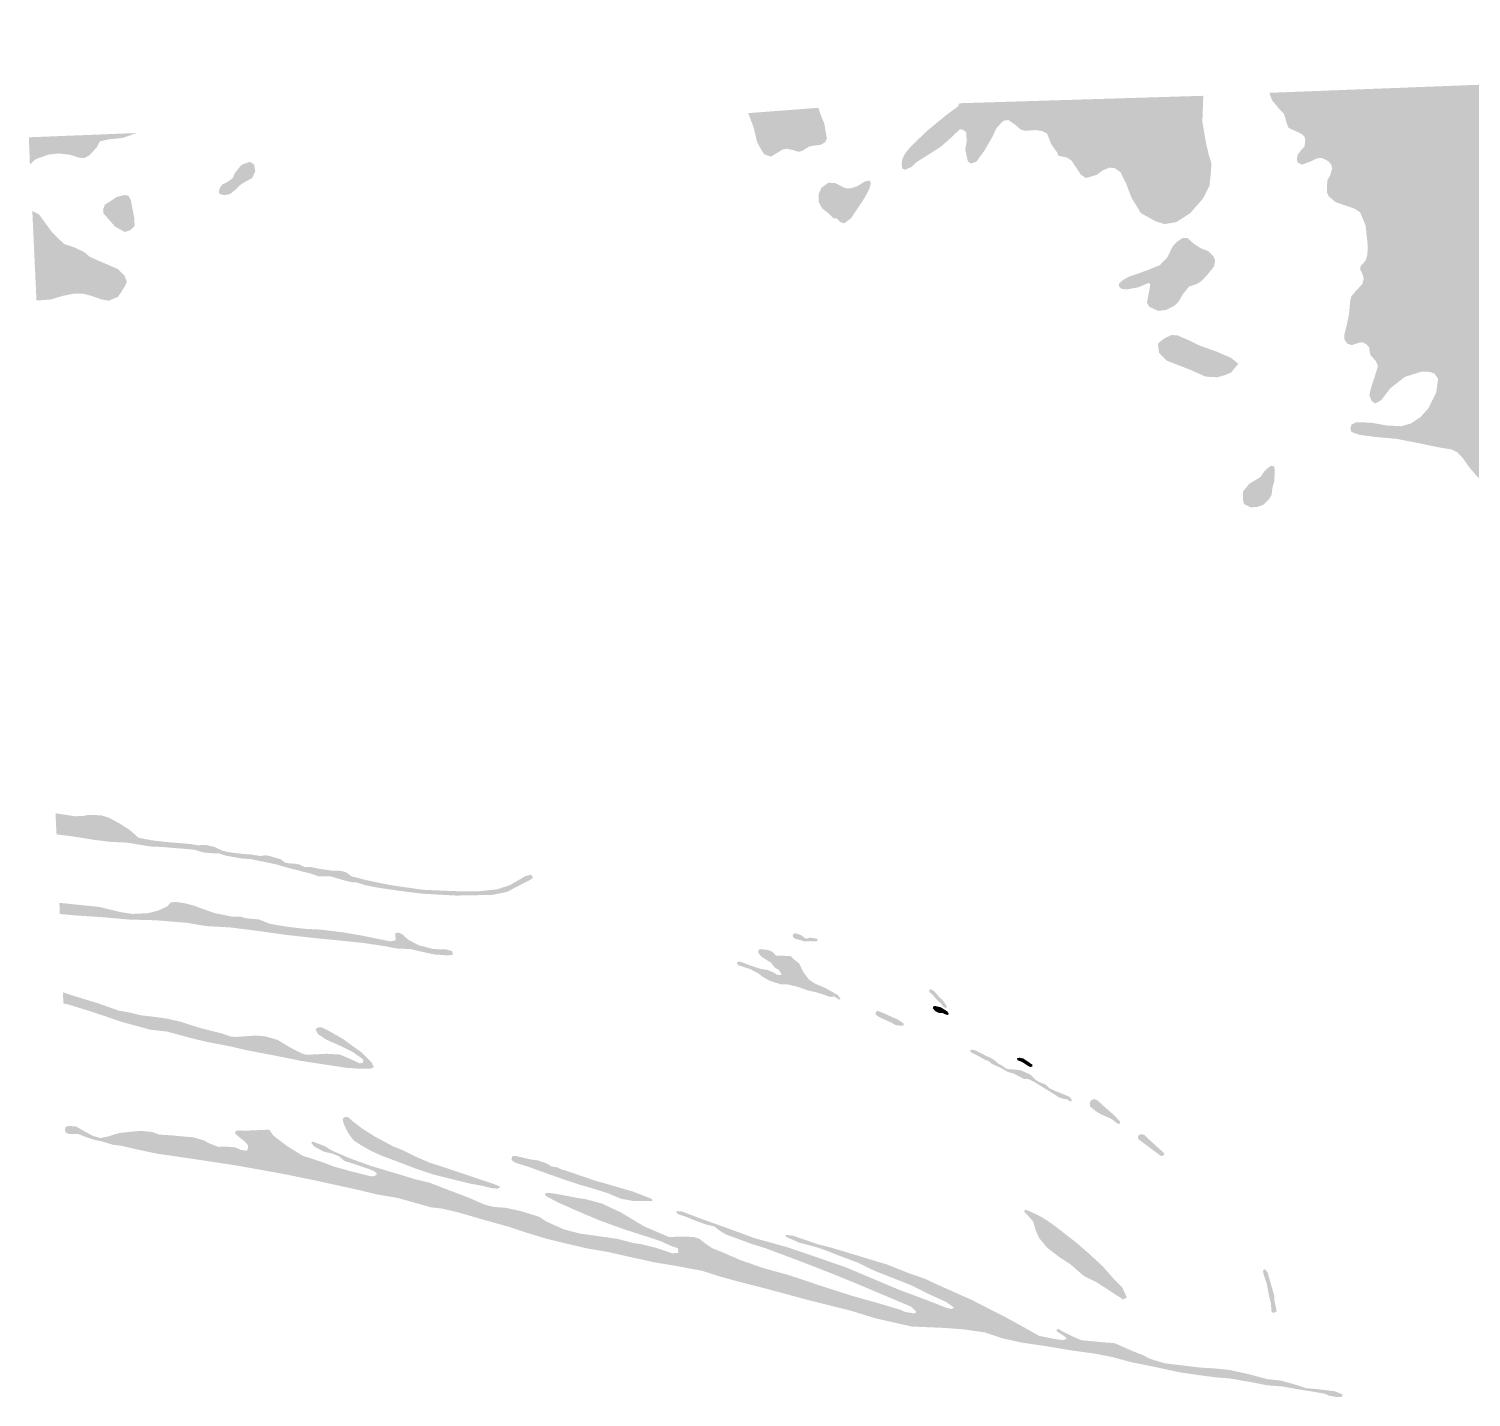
# Model space of a CAD drawing. Header units: inches. Extents: x 288635 to 693176, y 676945 to 1601077.
# Drawn here: x 288635 to 325564, y 741604 to 776635 of the extents above; entities that cross this region are included whole.
import ezdxf

# ---------------------------------------------------------------- set-up
doc = ezdxf.new("R2010")
doc.units = ezdxf.units.IN
doc.header["$MEASUREMENT"] = 0

msp = doc.modelspace()

# ---------------------------------------------------------------- hatches: boundary and pattern name
for points in [[(361766.1373, 773549.548), (361618.817, 773122.8271), (361298.7763, 772492.9059), (361126.056, 772172.8652), (360953.3357, 771817.2645), (360760.2953, 771360.0636), (360562.1749, 770648.8622), (360485.9747, 770359.3016), (360419.9346, 769734.4603), (360389.4545, 769028.3389), (360414.8546, 768611.7781), (360485.9747, 768337.4575), (360607.895, 767905.6567), (360968.5757, 767255.4154), (361253.0563, 766716.9343), (361441.0166, 766219.0933), (361501.9767, 765909.2127), (361501.9767, 765441.8518), (361456.2567, 765142.1312), (361339.4164, 764735.7303), (361075.2559, 764095.6491), (360821.2554, 763643.5282), (360450.4146, 763120.2871), (359998.2937, 762591.9661), (359378.5325, 761987.4448), (358931.4916, 761565.804), (358499.6907, 761189.8832), (358072.9699, 760692.0423), (357763.0893, 760341.5216), (357585.2889, 760011.3209), (357463.3687, 759615.0801), (357356.6885, 759096.9191), (357412.5686, 758507.6379), (357434.1111, 758453.7816), (357254.2137, 758526.0949), (357096.7334, 758708.9753), (356903.693, 758988.3759), (356756.3727, 759196.6563), (356644.6125, 759425.2567), (356563.3323, 759740.2174), (356527.7722, 760177.0982), (356583.6523, 760492.0589), (356659.8525, 760807.0195), (357035.7732, 761223.5803), (357365.9739, 761574.101), (357660.6145, 762137.9822), (357904.455, 762651.0632), (358021.2952, 763052.384), (358102.5754, 763590.8651), (358138.1355, 764129.3461), (358051.7753, 764723.7073), (357884.1349, 765206.3083), (357711.4146, 765506.0289), (357538.6943, 765724.4693), (357193.2536, 765978.4698), (356766.5327, 766171.5102), (356349.9719, 766212.1503), (355877.5309, 766171.5102), (355400.01, 765968.3098), (355120.6094, 765729.5493), (354978.3691, 765455.2288), (354831.0488, 765165.6682), (354688.8086, 765003.1079), (354409.408, 764683.0672), (354196.0476, 764276.6664), (353942.0471, 763311.4645), (353743.9267, 762513.9029), (353495.0062, 761487.7409), (353322.2858, 761020.3799), (353119.0854, 760476.8188), (352672.0445, 759867.2176), (352042.1233, 759460.8168), (351584.9223, 759303.3365), (351168.3615, 759267.7764), (350909.281, 759257.6164), (350391.12, 759445.5768), (349918.679, 759750.3774), (349547.8383, 760177.0982), (349338.9229, 760520.6339), (349313.5228, 760703.5143), (349272.8827, 760967.6748), (349267.8027, 761435.0358), (349279.063, 761549.8905), (349523.0732, 761652.9682), (349843.1139, 761734.2483), (350279.9947, 761810.4485), (351016.5962, 761922.2087), (351717.6376, 762130.4891), (352261.1987, 762369.2496), (352667.5995, 762572.45), (353104.4804, 762851.8506), (353368.6409, 763100.7711), (353632.8014, 763481.7718), (353759.8017, 763857.6926), (353810.6018, 764182.8132), (353775.0417, 764553.654), (353617.5614, 764914.3347), (353312.7608, 765290.2555), (353033.3602, 765503.6159), (352733.6396, 765620.4561), (352464.3991, 765650.9362), (352139.2785, 765640.7762), (351859.8779, 765559.496), (351560.1573, 765391.8557), (351260.4367, 765132.7751), (351036.9163, 764909.2547), (350777.8357, 764589.2141), (350432.395, 764091.3731), (350168.2345, 763563.052), (349797.3938, 762983.9308), (349553.5533, 762729.9303), (349248.0788, 762497.1706), (349232.2426, 762572.958), (349105.2424, 762903.1587), (348800.4418, 763202.8793), (348531.2012, 763294.3195), (348297.5208, 763273.9994), (348023.2002, 763228.2793), (348033.3602, 763080.959), (348155.2805, 762857.4386), (348272.1207, 762618.6781), (348419.441, 762659.3182), (348576.9213, 762638.9982), (348698.8416, 762557.718), (348744.5617, 762400.2377), (348749.6417, 762120.8371), (348780.1217, 761770.3164), (348805.5218, 761186.1153), (348820.7618, 760774.6344), (348907.122, 760363.1536), (349034.1222, 760063.433), (349197.3176, 759765.6174), (349588.4784, 759394.7767), (349989.7992, 759161.0962), (350487.6402, 758937.5758), (351005.8012, 758810.5755), (351661.1225, 758785.1755), (352321.5238, 759018.8559), (352824.4448, 759328.7365), (353144.4855, 759608.1371), (353520.4062, 760126.2981), (353972.5271, 760766.3794), (354312.8878, 761177.8602), (354678.6485, 761375.9806), (354958.0491, 761482.6608), (355206.9696, 761513.1409), (355435.57, 761528.3809), (355826.7308, 761487.7409), (356085.8113, 761401.3807), (356177.2515, 761299.7805), (356167.0915, 761167.7002), (356029.9312, 760944.1798), (355908.011, 760654.6192), (355836.8909, 760471.7388), (355826.7308, 760116.1381), (355877.5309, 759714.8173), (355994.3712, 759420.1767), (356217.8916, 758902.0157), (356507.4522, 758495.6149), (356736.0526, 758221.2943), (357193.2536, 757901.2537), (357569.1743, 757779.3334), (357763.9176, 757774.4352), (357834.2094, 757659.2762), (358072.9699, 757405.2757), (358423.4906, 757146.1952), (358890.8515, 756948.0748), (359358.2125, 756907.4347), (359861.1335, 756882.0346), (360079.5739, 756942.9948), (360115.134, 757019.1949), (360203.147, 756978.553), (360375.8674, 756709.3125), (360355.5473, 756551.8322), (360243.7871, 756323.2317), (360091.3868, 756175.9114), (359908.5064, 756069.2312), (359634.1859, 756028.5911), (359314.1452, 755982.871), (359085.5448, 755911.7509), (358948.3845, 755774.5906), (358912.8244, 755672.9904), (358938.2245, 755418.9899), (358887.4244, 755037.9891), (358795.9842, 754758.5886), (358689.304, 754585.8682), (358404.8234, 754336.9477), (358191.463, 754204.8675), (357912.0624, 754088.0272), (357713.942, 754072.7872), (357470.1016, 754103.2673), (357348.1813, 754032.1471), (357236.4211, 753905.1469), (357231.3411, 753691.7865), (357251.6611, 753417.4659), (357287.2212, 753046.6252), (357256.7411, 752889.1448), (357190.701, 752665.6244), (357114.5008, 752508.1441), (357114.5008, 752325.2637), (356982.4206, 751989.9831), (356850.3403, 751842.6628), (356703.02, 751629.3023), (356404.6839, 751244.3375), (356369.1238, 751041.1371), (356414.8439, 750771.8965), (356455.484, 750426.4558), (356445.324, 750208.0154), (356343.7238, 749882.8947), (356272.6036, 749730.4944), (356130.3633, 749644.1343), (355820.4827, 749583.1741), (355566.4822, 749512.054), (355378.5218, 749466.3339), (355276.9216, 749364.7337), (355221.0415, 749049.7731), (355251.5216, 748765.2925), (355261.6816, 748475.7319), (355185.4815, 748303.0116), (355073.7212, 748155.6913), (354870.5208, 748094.7312), (354596.2003, 748104.8912), (354368.1064, 748197.7658), (354205.5461, 748370.4861), (354042.9857, 748756.5669), (353971.8656, 749203.6078), (354002.3457, 749345.8481), (354012.5057, 749559.2085), (353951.5456, 749782.7289), (353814.3853, 750001.1694), (353783.9052, 750102.7696), (353839.7853, 750300.89), (353804.2253, 750544.7305), (353748.3452, 750758.0909), (353708.4144, 750860.017), (353793.0867, 750969.9989), (353920.0869, 751001.7489), (354301.0877, 751102.2908), (354486.2964, 751208.1243), (354740.2969, 751335.1246), (354936.089, 751440.9581), (355047.2142, 751425.0831), (355147.7561, 751335.1246), (355285.3397, 751197.541), (355375.2982, 751144.6242), (355465.2567, 751171.0826), (355491.7151, 751282.2078), (355512.8818, 751483.2916), (355629.2987, 751605.0001), (355772.174, 751694.9587), (355920.3409, 751806.0839), (355967.966, 751986.0009), (355999.7161, 752234.7097), (356036.7578, 752398.7517), (356116.133, 752509.877), (356317.2167, 752732.1274), (356396.5919, 753081.3781), (356417.7586, 753478.2539), (356449.5087, 753885.713), (356417.7586, 754234.9637), (356322.5084, 754372.5473), (356179.6331, 754425.4641), (355946.7993, 754478.3809), (355713.9655, 754462.5059), (355391.1732, 754446.6308), (355158.3394, 754494.2559), (354962.5474, 754605.3811), (354782.6303, 754795.8815), (354608.005, 755049.882), (354433.3796, 755155.7156), (354227.0042, 755166.2989), (354115.879, 755134.5489), (354031.2122, 755055.1737), (353941.2536, 754885.84), (353867.1702, 754642.4229), (353877.7535, 754399.0057), (353925.3786, 753991.5466), (353973.0037, 753674.0459), (354100.004, 753330.0869), (354253.4626, 753049.628), (354369.8795, 752949.0862), (354655.6301, 752753.2941), (354787.922, 752631.5855), (354851.4221, 752367.0017), (354787.922, 752240.0014), (354708.5469, 752165.9179), (354438.6713, 751991.2926), (353914.7953, 751853.709), (353502.0444, 751790.2088), (353319.5076, 751852.7272), (353268.7075, 752017.8276), (353281.4076, 752424.2284), (353262.3575, 752671.8789), (353135.3573, 752925.8794), (352925.8068, 753154.4798), (352843.2567, 753452.9304), (352735.3065, 753789.4811), (352595.6062, 754075.2317), (352511.112, 754153.7334), (352516.3108, 754430.1208), (352506.1508, 754572.3611), (352541.7109, 754699.3613), (352577.2709, 754867.0017), (352562.0309, 755014.322), (352435.0306, 755273.4025), (352257.2303, 755532.483), (351789.8693, 755400.4027), (351886.3895, 755141.3222), (351927.0296, 754927.9618), (351871.1495, 754867.0017), (351700.2544, 754907.0834), (350836.6527, 755459.5345), (350150.8513, 755891.3353), (349077.6992, 756634.2868), (348436.3479, 757123.2378), (347934.6969, 757599.4887), (347496.546, 758101.1397), (347344.1457, 758418.6404), (347239.2362, 758631.4251), (347218.9162, 758890.5056), (347147.796, 759241.0263), (347066.5159, 759561.067), (346903.9555, 759688.0672), (346726.1552, 759759.1874), (346314.6744, 759881.1076), (346020.0338, 759982.7078), (345913.3535, 760069.068), (345872.7135, 760175.7482), (345903.1935, 760358.6286), (345984.4737, 760551.669), (346050.5138, 760719.3093), (346004.7937, 760831.0695), (345867.6335, 760942.8297), (345613.6329, 761049.5099), (345501.8727, 761186.6702), (345512.0327, 761303.5105), (345557.7528, 761379.7106), (345669.5131, 761445.7507), (345710.1531, 761567.671), (345694.9131, 761699.7512), (345654.273, 761836.9115), (345705.0731, 761933.4317), (345852.3934, 762045.1919), (345979.3937, 762050.272), (346263.8742, 762187.4322), (346472.1547, 762299.1924), (346660.115, 762563.353), (346741.3952, 762878.3136), (346700.7551, 763238.9943), (346573.7549, 763487.9148), (346370.5545, 763635.2351), (346055.5938, 763645.3951), (345796.5133, 763640.3151), (345552.6728, 763701.2753), (345288.5123, 763843.5155), (344968.4717, 764148.3161), (344699.2311, 764448.0367), (344297.9103, 764829.0375), (343576.5489, 765326.8785), (343012.6677, 765509.7589), (342469.1067, 765575.799), (341641.065, 765499.5988), (340955.2636, 765453.8788), (340589.5029, 765514.8389), (340270.958, 765642.3754), (340037.2776, 765820.1757), (340001.7175, 766013.2161), (340093.1577, 766211.3365), (340372.5582, 766536.4571), (340687.5189, 766953.018), (340733.239, 767181.6184), (340702.7589, 767379.7388), (340545.2786, 767496.5791), (340286.1981, 767613.4193), (340042.3576, 767806.4597), (339740.3792, 768317.5652), (339669.2591, 768627.4458), (339557.4988, 769120.2068), (339435.5786, 769623.1278), (339247.6182, 769938.0884), (338881.8575, 770120.9688), (338536.4168, 770136.2088), (338236.6962, 770070.1687), (338038.5758, 769902.5283), (337794.7353, 769602.8077), (337642.335, 769277.6871), (337454.3746, 768642.6858), (337314.3921, 768106.1803), (337177.2319, 767842.0198), (337014.6715, 767826.7797), (336836.8712, 767892.8199), (336714.9509, 767979.18), (336582.8707, 768136.6603), (336405.0703, 768263.6606), (336191.7099, 768395.7409), (336085.0297, 768365.2608), (335983.4295, 768273.8206), (335942.7894, 768202.7005), (335947.8694, 768106.1803), (335993.5895, 767958.86), (336064.7096, 767735.3395), (336222.1899, 767537.2191), (336359.3502, 767278.1386), (336476.1905, 766973.338), (336389.8303, 766851.4178), (336283.1501, 766871.7378), (336105.5804, 766939.1096), (336057.9786, 766959.0717), (335671.8978, 767025.1118), (335402.6573, 767091.1519), (335312.8681, 767196.8585), (335272.228, 767308.6187), (335190.9479, 767521.9791), (335084.2677, 767669.2994), (334906.4673, 767715.0195), (334809.9471, 767669.2994), (334698.1869, 767537.2191), (334662.6268, 767278.1386), (334585.5872, 766989.863), (334544.1356, 766903.1915), (334391.7353, 766826.9914), (334117.4147, 766776.1913), (333812.6141, 766766.0313), (333685.6139, 766715.2312), (333263.973, 766664.4311), (333065.8526, 766715.2312), (332827.0922, 766826.9914), (332740.732, 766979.3917), (332761.052, 767096.2319), (332827.0922, 767238.4722), (332984.5725, 767370.5525), (333340.1732, 767548.3528), (333543.3736, 767731.2332), (333594.1737, 767939.5136), (333553.5336, 768163.0341), (333421.4533, 768295.1143), (333294.4531, 768335.7544), (333101.4127, 768335.7544), (332832.1722, 768284.9543), (332537.5316, 768127.474), (332207.3309, 767883.6335), (331851.7302, 767655.033), (331491.0495, 767563.5929), (331318.3291, 767594.0729), (331130.3688, 767721.0732), (331023.6885, 767898.8735), (330850.9682, 768183.3541), (330749.368, 768259.5543), (330647.7678, 768290.0343), (330429.3274, 768188.4341), (330312.4871, 768152.874), (330231.207, 768203.6741), (330002.6065, 768356.0745), (329804.4861, 768422.1146), (329596.2057, 768401.7945), (329448.8854, 768295.1143), (329337.1252, 768188.4341), (329321.8851, 768107.154), (329271.085, 767873.4735), (329149.1648, 767680.4331), (328996.7645, 767568.6729), (328763.084, 767563.5929), (328524.3235, 767609.313), (328346.5232, 767563.5929), (328187.6095, 767413.5187), (328095.6103, 767136.5977), (328110.8504, 766943.5573), (328095.6103, 766826.7171), (327943.21, 766648.9167), (327628.2494, 766481.2764), (327369.1689, 766415.2362), (327099.9284, 766303.476), (326718.9276, 766232.3559), (326459.8471, 766176.4758), (326337.9268, 766064.7155), (326317.6068, 765958.0353), (326312.5268, 765764.9949), (326363.3269, 765546.5545), (326459.8471, 765470.3544), (326607.1674, 765272.234), (326759.5677, 765043.6335), (326805.2878, 764875.9932), (326759.5677, 764794.713), (326581.7673, 764677.8728), (326419.207, 764662.6327), (326292.2067, 764754.0729), (325997.5661, 764931.8733), (325708.0056, 765185.8738), (325525.1252, 765399.2342), (325347.3248, 765648.1547), (325215.2446, 765790.395), (325062.8443, 765866.5952), (324722.4836, 765922.4753), (324265.2827, 766018.9955), (323670.9215, 766135.8357), (323122.2804, 766186.6358), (322720.9596, 766237.4359), (322497.4391, 766313.636), (322472.0391, 766410.1562), (322502.5192, 766506.6764), (322609.1994, 766557.4765), (322771.7597, 766562.5565), (323035.9202, 766547.3165), (323391.5209, 766481.2764), (323772.5217, 766460.9563), (324011.2822, 766526.9965), (324255.1227, 766684.4768), (324463.4031, 766913.0772), (324671.6835, 767329.6381), (324717.4036, 767669.9988), (324636.1234, 767802.079), (324509.1232, 767852.8791), (324290.6827, 767857.9591), (323869.0419, 767725.8789), (323498.2011, 767436.3183), (323264.5207, 767131.5177), (323117.2004, 767045.1575), (323015.6002, 767106.1176), (322959.7201, 767258.5179), (323000.3602, 767441.3983), (323101.9604, 767751.2789), (323178.1605, 768005.2794), (323122.2804, 768132.2797), (322995.2801, 768269.44), (322964.8001, 768365.9602), (322954.6401, 768477.7204), (322878.4399, 768564.0805), (322781.9197, 768609.8006), (322675.2395, 768594.5606), (322512.6792, 768538.6805), (322395.8389, 768574.2406), (322319.6388, 768680.9208), (322319.6388, 768813.001), (322385.6789, 769082.2416), (322439.122, 769341.6722), (322466.7333, 769668.3054), (322497.2134, 769785.1457), (322598.8136, 769907.0659), (322776.6139, 770100.1063), (322812.174, 770232.1866), (322791.854, 770333.7868), (322720.7338, 770486.1871), (322735.9738, 770562.3872), (322857.8941, 770699.5475), (322908.6942, 770851.9478), (322913.7742, 771111.0283), (322862.9741, 771598.7093), (322720.7338, 771939.07), (322568.3335, 772035.5902), (322097.3395, 772196.6746), (321918.0922, 772345.4708), (321872.3721, 772447.071), (321872.3721, 772594.3913), (321882.5321, 772756.9516), (321958.7323, 772894.1119), (322004.4524, 773056.6722), (321984.1323, 773158.2724), (321902.8522, 773249.7126), (321735.2118, 773330.9927), (321613.2916, 773315.7527), (321450.7313, 773239.5526), (321237.3708, 773158.2724), (321120.5306, 773214.1525), (321100.2106, 773295.4327), (321125.6106, 773417.3529), (321196.7308, 773513.8731), (321298.331, 773620.5533), (321318.651, 773788.1937), (321298.331, 773869.4738), (321232.2908, 773940.594), (321049.4105, 774026.9541), (320891.9302, 774098.0743), (320846.2101, 774204.7545), (320805.57, 774346.9948), (320770.0099, 774458.755), (320648.0897, 774585.7553), (320465.2093, 774809.2757), (320399.1692, 774997.2361), (332579.4417, 775464.278), (349275.7418, 776090.8126), (362145.106, 776634.8075), (361886.0255, 776015.0462), (361764.1053, 775527.3653), (361753.9453, 775120.9644), (361827.0974, 774291.2294), (361822.0174, 773920.3887), (361766.1373, 773549.548)], [(318707.5258, 774921.0359), (318682.1257, 774260.6346), (318748.1659, 773864.3938), (318788.806, 773656.1134), (318844.6861, 773417.3529), (318915.8062, 773193.8325), (318895.4862, 772909.3519), (318865.0061, 772619.7913), (318697.3658, 772289.5907), (318365.2254, 771910.5007), (318014.7047, 771686.9802), (317714.9841, 771636.1801), (317486.3836, 771707.3003), (317110.4629, 771915.5807), (316866.6224, 772311.8215), (316729.4621, 772677.5822), (316582.1418, 772967.1428), (316429.7415, 773073.823), (316292.5812, 773078.903), (316124.9409, 773007.7829), (315977.6206, 772896.0226), (315698.2201, 772814.7425), (315566.1398, 772906.1827), (315474.6996, 773048.4229), (315332.4593, 773261.7834), (315205.4591, 773343.0635), (315002.2587, 773383.7036), (314956.5386, 773480.2238), (314814.2983, 773678.3442), (314702.5381, 773957.7448), (314580.6178, 774018.7049), (314407.8975, 774044.1049), (314138.6569, 774023.7849), (314031.9767, 774054.265), (313889.7364, 774181.2652), (313717.0161, 774298.1054), (313620.4959, 774293.0254), (313549.3758, 774247.3053), (313402.0555, 774079.665), (313315.6953, 773886.6246), (313097.2549, 773510.7039), (312888.9744, 773226.2233), (312751.8142, 773190.6632), (312680.694, 773236.3833), (312660.374, 773317.6635), (312609.5739, 773556.424), (312645.134, 773734.2243), (312640.0539, 773978.0648), (312563.8538, 774049.1849), (312472.4136, 774064.425), (312269.2132, 773866.3046), (311979.6526, 773612.3041), (311618.9719, 773383.7036), (311344.6513, 773210.9833), (311236.241, 773099.3344), (311070.3308, 773028.1029), (310999.2107, 773053.503), (310983.5642, 773184.0871), (310994.1306, 773282.1034), (311070.3308, 773444.6637), (311217.6511, 773622.4641), (311639.2919, 774028.8649), (312147.293, 774445.4257), (312426.6935, 774648.6261), (312462.2536, 774729.9063), (318707.5258, 774921.0359)], [(308596.3659, 773612.3041), (308438.8855, 773510.7039), (308337.2853, 773485.3038), (308205.2051, 773531.0239), (308032.4847, 773566.584), (307915.6445, 773536.1039), (307803.8843, 773464.9838), (307636.2439, 773363.3836), (307468.6036, 773419.2637), (307382.2434, 773546.2639), (307280.6432, 773739.3043), (307194.283, 774099.985), (307056.0603, 774477.3241), (308850.3664, 774613.0661), (308891.0064, 774480.9858), (309002.7667, 774206.6653), (309067.4769, 773826.7797), (309023.0867, 773729.1443), (308896.0865, 773663.1042), (308682.726, 773637.7041), (308596.3659, 773612.3041)], [(290369.2894, 773596.8524), (290186.409, 773398.732), (290054.3288, 773327.6118), (289907.0085, 773337.7719), (289800.3283, 773378.4119), (289668.248, 773413.972), (289393.9274, 773444.4521), (289134.8469, 773413.972), (288804.6463, 773297.1318), (288662.406, 773159.9715), (288634.6885, 773857.9517), (291395.4515, 773967.6931), (291034.7707, 773840.6929), (290674.09, 773805.1328), (290455.6496, 773754.3327), (290369.2894, 773596.8524)], [(293781.7491, 772402.811), (293634.4289, 772377.4109), (293512.5086, 772407.891), (293502.3486, 772484.0911), (293522.6686, 772560.2913), (293593.7888, 772656.8115), (293680.1489, 772692.3715), (293807.1492, 772773.6517), (293863.0293, 772834.6118), (293908.7494, 772941.292), (294045.9097, 773114.0124), (294111.9498, 773169.8925), (294299.9102, 773230.8526), (294401.5104, 773159.7325), (294431.9905, 772987.0121), (294355.7903, 772819.3718), (294127.1898, 772692.3715), (294040.8297, 772631.4114), (293934.1495, 772524.7312), (293781.7491, 772402.811)], [(310160.0196, 772548.4285), (310038.0993, 772314.748), (309687.5786, 771786.427), (309509.7783, 771654.3467), (309398.018, 771694.9868), (309331.9779, 771776.267), (309235.4577, 771786.427), (309118.6175, 771903.2672), (308945.8971, 772040.4275), (308854.4569, 772208.0678), (308859.537, 772416.3482), (308930.6571, 772568.7485), (309108.4575, 772695.7488), (309281.1778, 772685.5888), (309560.5784, 772548.4285), (309682.4986, 772553.5085), (309845.0589, 772604.3086), (310048.2593, 772731.3089), (310165.0996, 772751.6289), (310190.4996, 772680.5088), (310160.0196, 772548.4285)], [(291236.6641, 771483.3291), (291094.4238, 771432.529), (290845.5033, 771569.6893), (290632.1429, 771813.5298), (290545.7827, 771899.89), (290535.6227, 772011.6502), (290581.3427, 772133.5704), (290748.9831, 772240.2506), (290886.1434, 772331.6908), (291099.5038, 772382.4909), (291180.7839, 772362.1709), (291246.8241, 772255.4907), (291282.3842, 772057.3703), (291333.1843, 771803.3698), (291343.3443, 771595.0894), (291236.6641, 771483.3291)], [(291095.7309, 770045.9253), (290917.9305, 769771.6047), (290679.17, 769675.0845), (290501.3697, 769705.5646), (290242.2891, 769797.0048), (290018.7687, 769857.9649), (289800.3283, 769857.9649), (289500.6077, 769797.0048), (289190.727, 769705.5646), (288830.0463, 769680.1645), (288723.3661, 771971.2491), (288891.0064, 771889.969), (289043.4067, 771681.6885), (289236.4471, 771417.528), (289536.1677, 771127.9674), (289805.4083, 771036.5272), (290054.3288, 770919.687), (290196.5691, 770797.7668), (290506.4497, 770660.6065), (290907.7705, 770487.8862), (291080.4908, 770320.2458), (291146.531, 770157.6855), (291095.7309, 770045.9253)], [(318663.1099, 770180.5088), (318536.1096, 770099.2286), (318343.0693, 770038.2685), (318180.5089, 769840.1481), (318078.9087, 769657.2677), (317951.9085, 769535.3475), (317758.8681, 769438.8273), (317555.6677, 769413.4272), (317327.0672, 769515.0274), (317261.0271, 769626.7877), (317301.6672, 769819.828), (317332.1472, 769992.5484), (317347.3873, 770089.0686), (317306.7472, 770129.7087), (317057.8267, 770023.0284), (316742.8661, 769962.0683), (316605.7058, 769982.3884), (316549.8257, 770033.1885), (316549.8257, 770114.4686), (316646.3459, 770200.8288), (316793.6662, 770287.189), (317032.4266, 770368.4691), (317286.4271, 770459.9093), (317596.3078, 770586.9096), (317784.2681, 770785.03), (317921.4284, 771064.4305), (318028.1086, 771181.2708), (318180.5089, 771282.871), (318297.3492, 771282.871), (318459.9095, 771135.5507), (318637.7098, 771018.7104), (318835.8302, 770942.5103), (318962.8305, 770815.51), (319008.5506, 770713.9098), (318983.1505, 770556.4295), (318835.8302, 770368.4691), (318663.1099, 770180.5088)], [(319265.2835, 767770.9932), (319067.1631, 767715.1131), (318767.4425, 767730.3532), (318381.3618, 767903.0735), (318107.0412, 768009.7537), (317766.6805, 768141.834), (317573.6401, 768339.9544), (317543.1601, 768573.6348), (317624.4402, 768644.755), (317726.0404, 768720.9551), (317893.6808, 768797.1553), (318051.1611, 768786.9953), (318147.6813, 768741.2752), (318295.0016, 768680.3151), (318609.9622, 768527.9148), (319036.6831, 768375.5144), (319412.6038, 768212.9541), (319605.6442, 768060.5538), (319498.964, 767938.6336), (319427.8438, 767842.1134), (319265.2835, 767770.9932)], [(320105.4768, 764398.3097), (319922.5964, 764383.0697), (319754.9561, 764464.3498), (319719.396, 764576.1101), (319724.476, 764789.4705), (319881.9563, 764987.5909), (320171.5169, 765160.3112), (320262.9571, 765297.4715), (320349.3173, 765378.7517), (320430.5974, 765444.7918), (320522.0376, 765434.6318), (320537.2777, 765322.8716), (320522.0376, 765043.471), (320476.3175, 764891.0707), (320455.9975, 764703.1103), (320379.7973, 764581.1901), (320252.7971, 764454.1898), (320105.4768, 764398.3097)], [(289590.6446, 756510.9994), (289814.165, 756475.4393), (290032.6054, 756485.5993), (290154.5257, 756510.9994), (290479.6463, 756500.8394), (290682.8467, 756439.8792), (290972.4073, 756282.3989), (291231.4878, 756114.7586), (291439.7683, 755926.7982), (291775.0489, 755860.7581), (292166.2097, 755815.038), (292618.3306, 755779.4779), (292780.8909, 755764.2379), (292958.6913, 755733.7578), (293172.6867, 755741.3778), (293398.1122, 755687.4027), (293591.7876, 755592.1525), (293772.7629, 755554.0525), (294061.6885, 755515.9524), (294318.864, 755496.9024), (294549.7928, 755458.5906), (294713.6231, 755477.6407), (294831.0984, 755449.0656), (295088.2739, 755372.8654), (295200.9546, 755286.4919), (295291.4743, 755270.6302), (295448.9546, 755260.4702), (295560.7148, 755240.1502), (295687.7151, 755179.1901), (295870.5955, 755174.11), (296048.3958, 755133.47), (296231.2762, 755108.0699), (296403.9965, 755082.6699), (296627.517, 755077.5899), (296749.4372, 755047.1098), (296901.8375, 754935.3496), (297054.2378, 754899.7895), (297257.4382, 754843.9094), (297627.0619, 754766.9419), (297936.9425, 754705.9818), (298333.1833, 754650.1017), (298724.3441, 754594.2216), (299516.8257, 754558.6615), (300146.7469, 754553.5815), (300619.1879, 754604.3816), (300939.2285, 754705.9818), (301360.8694, 754949.8223), (301503.1096, 754975.2224), (301543.7497, 754899.0222), (301457.3895, 754838.0621), (301233.8691, 754726.3019), (300873.1884, 754538.3415), (300502.3476, 754462.1413), (299572.7058, 754445.6313), (298710.1624, 754493.2564), (298159.828, 754562.0482), (297646.5353, 754636.1317), (297262.5182, 754706.7491), (297018.6778, 754782.9493), (296906.9175, 754788.0293), (296724.0372, 754828.6694), (296353.1964, 754940.4296), (296058.5558, 754935.3496), (295875.6755, 755001.3897), (295260.9942, 755158.87), (294940.9536, 755250.3102), (294309.339, 755379.4271), (294106.1386, 755392.1271), (293671.1627, 755468.3273), (293499.7124, 755525.4774), (293277.4619, 755531.8274), (293093.3116, 755550.8775), (292887.5712, 755616.9176), (292557.3705, 755647.3977), (292059.5295, 755688.0377), (291734.4089, 755703.2778), (291363.5681, 755764.2379), (291165.4477, 755799.798), (290733.6468, 755820.118), (290312.006, 755870.9181), (289809.085, 755952.1983), (289343.8731, 756013.009), (289318.7928, 756551.9563), (289590.6446, 756510.9994)], [(289343.8731, 756013.009), (289321.114, 756459.4381), (289318.7928, 756551.9563), (289343.8731, 756013.009)], [(293379.1151, 754000.2837), (293841.396, 753903.7635), (294044.5964, 753908.8436), (294202.0767, 753863.1235), (294532.2774, 753832.6434), (294811.6779, 753720.8832), (295263.7988, 753644.683), (295715.9197, 753593.8829), (296107.0805, 753573.5629), (296686.2017, 753502.4427), (297158.6426, 753421.1626), (297732.6838, 753304.3223), (297885.0841, 753273.8423), (298017.1643, 753294.1623), (298027.3244, 753344.9624), (298012.0843, 753477.0427), (298098.4445, 753497.3627), (298200.0447, 753451.6426), (298347.365, 753314.4824), (298621.6855, 753172.2421), (298997.6063, 753075.7219), (299327.807, 753065.5619), (299475.1272, 753019.8418), (299495.4473, 752933.4816), (299358.287, 752913.1616), (299012.8463, 752938.5616), (298662.3256, 753014.7618), (298408.3251, 753075.7219), (298057.8044, 753090.9619), (297737.7638, 753151.922), (297194.2027, 753233.2022), (296498.2413, 753304.3223), (295975.0002, 753355.1224), (295202.8387, 753441.4826), (294476.3973, 753543.0828), (293790.5959, 753629.443), (293165.7546, 753665.0031), (292698.3937, 753746.2832), (291895.7521, 753812.3234), (291189.6307, 753832.6434), (290498.7493, 753893.6035), (289858.668, 753934.2436), (289426.6992, 753974.8781), (289417.2549, 754258.8757), (289904.3881, 754208.5642), (290422.5491, 754157.7641), (290991.5103, 754020.6038), (291286.1509, 753974.8837), (291687.4717, 753995.2037), (291946.5522, 754061.2439), (292180.2327, 754167.9241), (292271.6728, 754274.6043), (292413.9131, 754279.6843), (292606.9535, 754254.2842), (292876.1941, 754183.1641), (293033.6744, 754122.204), (293379.1151, 754000.2837)], [(308495.7769, 753360.5696), (308544.4603, 753343.6362), (308576.2104, 753347.8696), (308629.1271, 753369.0363), (308734.9607, 753356.3363), (308825.1309, 753334.7462), (308820.0509, 753283.9461), (308764.1708, 753273.7861), (308647.3305, 753278.8661), (308500.0102, 753268.7061), (308383.17, 753309.3462), (308266.3298, 753334.7462), (308199.443, 753383.853), (308193.0929, 753419.8364), (308214.2597, 753464.2865), (308248.1264, 753481.2198), (308336.4191, 753459.1827), (308428.8901, 753421.1064), (308495.7769, 753360.5696)], [(307665.8302, 753009.8372), (307772.5104, 752908.237), (307909.6707, 752908.237), (308056.991, 752898.077), (308148.4312, 752892.997), (308199.2313, 752832.0369), (308356.7116, 752710.1166), (308473.5518, 752471.3562), (308615.7921, 752288.4758), (308752.9524, 752197.0356), (309047.593, 752070.0354), (309347.3136, 751897.315), (309418.4337, 751800.7948), (309382.8737, 751780.4748), (309260.9534, 751856.6749), (309144.1132, 751851.5949), (309006.9529, 751902.395), (308803.7525, 751968.4352), (308570.072, 752019.2353), (308331.3116, 752105.5954), (308041.751, 752176.7156), (307894.4307, 752171.6356), (307604.8701, 752263.0757), (307416.9097, 752369.756), (307310.2295, 752456.1161), (307101.9491, 752562.7963), (306969.8688, 752608.5164), (306873.3486, 752638.9965), (306812.3885, 752654.2365), (306776.8284, 752684.7166), (306761.5884, 752745.6767), (306853.0286, 752750.7567), (307142.5892, 752644.0765), (307371.1896, 752567.8764), (307543.91, 752542.4763), (307721.7103, 752466.2762), (307787.7505, 752420.5561), (307894.4307, 752410.396), (307909.6707, 752425.6361), (307838.5506, 752542.4763), (307731.8704, 752603.4364), (307640.4302, 752725.3567), (307493.1099, 752816.7969), (307396.5897, 752877.757), (307315.3095, 752979.3572), (307310.2295, 753035.2373), (307350.8696, 753075.8774), (307548.99, 753055.5573), (307665.8302, 753009.8372)], [(293798.5228, 750837.4749), (293956.0031, 750827.3149), (294255.7237, 750847.6349), (294474.1642, 750862.875), (294702.7646, 750837.4749), (295002.4852, 750751.1147), (295322.5259, 750558.0744), (295607.0064, 750410.7541), (295718.7667, 750375.194), (295886.407, 750375.194), (296262.3277, 750395.514), (296602.6884, 750375.194), (296846.5289, 750268.5138), (297105.6094, 750151.6735), (297186.8896, 750161.8336), (297197.0496, 750217.7137), (297176.7296, 750268.5138), (297105.6094, 750314.2339), (296927.8091, 750441.2341), (296628.0885, 750588.5544), (296252.1677, 750756.1948), (296038.8073, 750898.435), (295972.7672, 751020.3553), (296048.9673, 751076.2354), (296120.0875, 751076.2354), (296262.3277, 751010.1953), (296658.5685, 750786.6748), (297151.3295, 750431.0741), (297410.41, 750177.0736), (297466.2901, 750060.2334), (297415.49, 750019.5933), (297166.5695, 750009.4333), (296775.4088, 750034.8333), (296170.8876, 750126.2735), (295607.0064, 750212.6337), (294875.485, 750359.954), (294210.0036, 750486.9542), (293727.4027, 750598.7144), (293188.9216, 750700.3146), (292863.8009, 750776.5148), (292167.8396, 750964.4752), (291751.2787, 751010.1953), (291024.8373, 751208.3157), (290242.5157, 751472.4762), (289648.1545, 751655.3566), (289519.6865, 751684.1967), (289507.0523, 751969.4676), (289815.7948, 751868.717), (290394.916, 751690.9166), (290669.2366, 751594.3964), (290943.5571, 751497.8762), (291212.7976, 751452.1561), (291497.2782, 751381.036), (291847.7989, 751340.3959), (292172.9196, 751294.6758), (292508.2002, 751218.4757), (293031.4413, 751050.8353), (293564.8423, 750918.7551), (293798.5228, 750837.4749)], [(312136.2921, 751573.9882), (312102.4253, 751567.6382), (312030.4585, 751618.4383), (311996.5918, 751673.4718), (311878.0582, 751785.6553), (311767.9913, 751912.6556), (311727.7746, 751946.5223), (311691.7912, 751984.6224), (311689.6745, 752016.3725), (311706.6079, 752046.0059), (311725.6579, 752046.0059), (311812.4414, 752001.5558), (311924.625, 751870.3222), (312034.6919, 751762.372), (312134.1754, 751622.6717), (312136.2921, 751573.9882)], [(312193.4422, 751413.1213), (312155.3421, 751387.7212), (312079.142, 751413.1213), (312037.8669, 751435.3463), (311936.2667, 751441.6963), (311834.6665, 751492.4964), (311780.6914, 751559.1715), (311783.8664, 751603.6216), (311834.6665, 751619.4967), (311987.0668, 751584.5716), (312069.6169, 751530.5965), (312148.9921, 751482.9714), (312193.4422, 751413.1213)], [(311037.2319, 751128.2597), (311005.4818, 751111.3263), (310941.9817, 751113.443), (310830.0804, 751130.2352), (310715.7801, 751193.7354), (310406.7462, 751333.4357), (310317.5638, 751401.3102), (310315.4471, 751430.9436), (310334.4971, 751479.6271), (310372.5972, 751494.4438), (310488.2915, 751447.0291), (310537.9798, 751426.5692), (310770.8136, 751320.7356), (310885.1138, 751274.1689), (310975.8484, 751208.6932), (311032.9985, 751168.4764), (311037.2319, 751128.2597)], [(315337.4399, 749197.1326), (315322.6232, 749175.9659), (315284.5231, 749182.316), (315223.1396, 749228.8827), (315110.9561, 749243.6994), (315009.3559, 749279.6828), (314850.6056, 749383.3997), (314674.9219, 749489.2332), (314535.2216, 749573.9001), (314376.4713, 749675.5003), (314241.0043, 749743.2337), (314106.0666, 749754.6108), (313852.0661, 749886.6911), (313707.7091, 749928.1779), (313503.9795, 750041.9489), (313377.9957, 750096.3864), (313287.0208, 750139.845), (313207.6456, 750211.2826), (313117.6871, 750240.3868), (312988.041, 750314.4703), (312856.7016, 750384.585), (312765.6847, 750424.8018), (312740.2847, 750454.4352), (312746.6347, 750490.4186), (312778.3848, 750498.8853), (312863.0516, 750486.1852), (312939.2517, 750445.9685), (313040.9578, 750396.4913), (313138.8538, 750340.9287), (313249.979, 750295.9494), (313361.1043, 750229.8035), (313425.9149, 750167.0458), (313441.0425, 750153.1125), (313544.6196, 750098.8345), (313651.0377, 750020.8326), (313705.0633, 750002.2613), (313852.0661, 749993.3713), (314034.9464, 749973.0513), (314197.5068, 749896.8511), (314230.421, 749889.284), (314312.9712, 749832.1339), (314425.1547, 749717.8337), (314535.2216, 749658.5669), (314666.4552, 749609.8835), (314723.6053, 749554.85), (314770.1721, 749512.5166), (314905.639, 749446.8998), (315149.0562, 749349.533), (315261.2397, 749300.8495), (315320.5065, 749252.1661), (315337.4399, 749197.1326)], [(314325.0362, 750065.3911), (314270.0027, 750056.9244), (314202.2693, 750095.0244), (314071.0357, 750183.9246), (313969.4355, 750222.0247), (313948.2688, 750230.4914), (313935.5687, 750281.2915), (313999.0689, 750293.9915), (314100.6691, 750272.8248), (314219.2026, 750192.3913), (314333.5029, 750111.9578), (314325.0362, 750065.3911)], [(316572.9407, 748605.7348), (316506.9005, 748605.7348), (316384.9803, 748707.335), (316263.0601, 748768.2951), (316075.0997, 748849.5753), (315953.1794, 748925.7754), (315871.8993, 748991.8156), (315805.8591, 749047.6957), (315800.7791, 749149.2959), (315841.4192, 749210.256), (315912.5394, 749235.6561), (315993.8195, 749205.176), (316181.7799, 749032.4557), (316405.3003, 748839.4153), (316578.0207, 748656.5349), (316572.9407, 748605.7348)], [(300705.413, 746993.564), (300644.4529, 746942.7639), (300492.0526, 746952.924), (300222.8121, 747018.9641), (299943.4115, 747069.7642), (299608.1308, 747151.0443), (298993.4496, 747303.4447), (298566.7287, 747445.6849), (298089.2078, 747628.5653), (297667.5669, 747786.0456), (297388.1664, 747913.0459), (297113.8458, 748070.5262), (296946.2055, 748182.2864), (296798.8852, 748385.4868), (296702.365, 748588.6872), (296676.965, 748685.2074), (296671.885, 748736.0075), (296737.9251, 748781.7276), (296803.9652, 748776.6476), (296956.3655, 748644.5673), (297190.046, 748466.767), (297505.0066, 748268.6466), (297952.0475, 748029.8861), (298180.648, 747938.4459), (298521.0086, 747770.8056), (298871.5293, 747618.4053), (299608.1308, 747374.5648), (300512.3726, 747069.7642), (300705.413, 746993.564)], [(290019.9305, 748431.742), (290279.011, 748289.5017), (290466.9714, 748238.7016), (290670.1718, 748279.3416), (290858.1322, 748340.3018), (290980.0524, 748370.7818), (291259.453, 748401.2619), (291518.5335, 748421.5819), (291792.854, 748391.1019), (291975.7344, 748325.0617), (292321.1751, 748304.7417), (292615.8157, 748274.2616), (292834.2561, 748259.0216), (293103.4966, 748182.8215), (293276.217, 748091.3813), (293489.5774, 748010.1011), (293657.2178, 748020.2611), (293921.3783, 747999.9411), (294063.6186, 747933.901), (294210.9389, 747913.5809), (294246.4989, 747969.461), (294241.4189, 748055.8212), (294170.2988, 748142.1814), (293967.0984, 748304.7417), (293911.2183, 748365.7018), (293941.6983, 748426.6619), (294043.2985, 748431.742), (294195.6988, 748426.6619), (294790.06, 748452.062), (294896.7402, 748299.6617), (295242.1809, 748035.5012), (295643.5017, 747786.5807), (296126.1027, 747629.1003), (296461.3834, 747502.1001), (296867.7842, 747390.3399), (297411.3453, 747253.1796), (297528.1855, 747283.6597), (297543.4255, 747329.3797), (297467.2254, 747395.4199), (297309.7451, 747456.38), (297142.1047, 747512.2601), (296949.0643, 747578.3002), (296715.3839, 747649.4204), (296578.2236, 747771.3406), (296410.5833, 747837.3808), (296192.1428, 747888.1809), (295933.0623, 748025.3411), (295861.9422, 748121.8613), (295912.7423, 748147.2614), (296004.1825, 748106.6213), (296065.1426, 748086.3013), (296212.4629, 748030.4212), (296390.2632, 747918.6609), (296862.7042, 747715.4605), (297401.1852, 747522.4201), (298178.4268, 747288.7397), (298528.9475, 747182.0595), (298894.7082, 747095.6993), (299285.869, 746943.299), (299900.5502, 746709.6185), (300306.9511, 746531.8182), (300530.4715, 746475.938), (300850.5121, 746450.538), (301241.6729, 746364.1778), (301698.8738, 746221.9375), (301886.8342, 746100.0173), (302328.7951, 745901.8969), (302730.1159, 745795.2167), (303227.9569, 745724.0965), (303700.3978, 745658.0564), (304106.7987, 745551.3762), (304315.0791, 745520.8961), (304685.9198, 745429.4559), (305107.5607, 745287.2157), (305265.041, 745297.3757), (305249.8009, 745419.2959), (305102.4806, 745465.016), (304812.9201, 745597.0963), (304462.3994, 745713.9365), (303903.5982, 745891.7369), (303268.597, 746120.3373), (302714.8759, 746354.0178), (302186.5548, 746587.6983), (301871.5942, 746755.3386), (301846.1941, 746816.2987), (301927.4743, 746836.6188), (302049.3945, 746821.3787), (302257.675, 746785.8187), (302425.3153, 746755.3386), (302648.8357, 746709.6185), (302907.9163, 746668.9784), (303304.1571, 746562.2982), (303801.998, 746328.6177), (304386.1992, 745978.097), (305026.2805, 745703.7765), (305336.1611, 745713.9365), (305448.1114, 745712.3816), (305661.2818, 745703.7765), (305803.522, 745658.0564), (305966.0824, 745531.0562), (306148.9627, 745409.1359), (306385.528, 745317.9736), (306463.9234, 745282.1357), (306850.0041, 745114.4953), (307449.4453, 744906.2149), (308079.3666, 744733.4946), (308897.2482, 744459.174), (309740.5299, 744189.9335), (310339.9711, 744022.2931), (310954.6524, 743839.4128), (311072.9192, 743785.6552), (311305.1731, 743747.9726), (311366.1332, 743783.5327), (311223.8929, 743920.6929), (310746.3719, 744123.8933), (309694.8098, 744565.8542), (308937.8883, 744870.6548), (308262.247, 745129.7354), (307855.8462, 745282.1357), (307490.0854, 745419.2959), (307159.8848, 745520.8961), (306469.0034, 745774.8966), (306270.883, 745901.8969), (306189.6028, 745973.017), (305955.9224, 746028.8971), (305681.6018, 746130.4974), (305417.4413, 746237.1776), (305285.361, 746277.8176), (305224.4009, 746318.4577), (305209.1609, 746364.1778), (305341.2411, 746364.1778), (305803.522, 746186.3775), (306529.9635, 745927.2969), (307205.6049, 745678.3764), (308048.8865, 745444.696), (308810.8881, 745185.6155), (309583.0496, 744916.3749), (310314.5711, 744606.4943), (310919.0923, 744352.4938), (311422.0133, 744164.5334), (311813.1741, 744017.2131), (312143.3747, 743885.1329), (312265.295, 743859.7328), (312326.2551, 743895.2929), (312117.9747, 744042.6132), (311691.2538, 744235.6536), (311213.7329, 744474.414), (310284.091, 744840.1748), (309872.6102, 745043.3752), (309313.8091, 745251.6556), (309049.6485, 745358.3358), (308765.168, 745454.856), (308363.8472, 745556.4562), (308140.3267, 745658.0564), (308028.5665, 745703.7765), (308003.1664, 745759.6566), (308191.1268, 745739.3366), (308846.4481, 745515.8161), (309151.2487, 745439.616), (309710.0499, 745271.9756), (310096.1306, 745155.1354), (310614.2917, 744997.6551), (311162.9328, 744779.2146), (311564.2536, 744642.0544), (311889.3742, 744489.6541), (312559.9356, 744189.9335), (312768.216, 744098.4933), (313301.617, 743824.1727), (313641.9777, 743651.4524), (314104.2587, 743397.4519), (314500.4994, 743173.9314), (314881.5002, 743097.7313), (315105.0207, 743062.1712), (315206.6209, 743092.6513), (315171.0608, 743148.5314), (315054.2206, 743224.7315), (314947.5403, 743295.8517), (314952.6203, 743341.5718), (315008.5005, 743346.6518), (315110.1007, 743280.6117), (315303.141, 743184.0915), (315582.5416, 743062.1712), (316121.0227, 743011.3711), (316430.9033, 742985.9711), (316715.3839, 742864.0508), (316943.9843, 742762.4506), (317152.2647, 742686.2505), (317330.0651, 742589.7303), (317705.9859, 742472.89), (318208.9069, 742411.9299), (318625.4677, 742361.1298), (318986.1484, 742340.8098), (319382.3892, 742300.1697), (319677.0298, 742234.1296), (319849.7501, 742198.5695), (320017.3905, 742152.8494), (320337.4311, 742066.4892), (320698.1118, 742025.8491), (320997.8324, 741944.569), (321343.2731, 741832.8088), (321642.9937, 741807.4087), (322064.6346, 741756.6086), (322262.755, 741680.4085), (322267.835, 741614.3683), (322135.7547, 741604.2083), (321917.3143, 741644.8484), (321820.7941, 741690.5685), (321505.8335, 741746.4486), (321150.2327, 741802.3287), (320718.4319, 741878.5288), (320332.3511, 741909.0089), (319920.8703, 741990.2891), (319382.3892, 742081.7293), (319011.5485, 742112.2093), (318488.3074, 742183.3295), (318102.2266, 742239.2096), (317446.9053, 742381.4499), (316847.4641, 742503.3701), (316395.3432, 742625.2903), (315938.1423, 742716.7305), (315313.3011, 742803.0907), (314647.8197, 742914.8509), (314053.4585, 743001.2111), (313550.5375, 743112.9713), (313118.7367, 743260.2916), (312554.8556, 743341.5718), (312051.9345, 743377.1318), (311234.0529, 743412.6919), (310319.6511, 743620.9723), (309638.9297, 743829.2527), (308612.7677, 744083.2533), (307505.3255, 744382.9739), (306789.044, 744565.8542), (306311.5231, 744697.9345), (305889.8822, 744835.0948), (305300.601, 744946.855), (304665.5998, 745053.5352), (304061.0786, 745185.6155), (303451.4773, 745322.7757), (302968.8764, 745404.0559), (302435.4753, 745525.9761), (301876.6742, 745663.1364), (301409.3133, 745805.3767), (300936.8723, 745962.857), (300205.3509, 746166.0574), (299651.6297, 746328.6177), (299219.8289, 746430.218), (298925.1883, 746465.778), (298076.8266, 746704.5385), (297538.3455, 746795.9787), (297035.4245, 746917.8989), (295922.9023, 747161.7394), (295120.2607, 747324.2997), (293992.4984, 747527.5001), (292793.616, 747710.3805), (291919.8543, 747837.3808), (291462.6534, 747933.901), (290990.2124, 748040.5812), (290787.012, 748065.9812), (290487.2914, 748157.4214), (290329.8111, 748187.9015), (290152.0107, 748243.7816), (289898.0102, 748340.3018), (289665.9975, 748338.9506), (289572.8896, 748380.9419), (289562.7296, 748436.822), (289567.8096, 748518.1021), (289657.6749, 748547.7093), (289842.1301, 748533.3422), (290019.9305, 748431.742)], [(317690.5429, 747787.8532), (317619.4228, 747777.6931), (317451.7824, 747904.6934), (317192.7019, 748097.7338), (317060.6217, 748194.254), (317030.1416, 748239.9741), (317030.1416, 748290.7742), (317101.2617, 748336.4943), (317197.7819, 748321.2542), (317273.9821, 748239.9741), (317543.2226, 747996.1336), (317710.863, 747843.7333), (317690.5429, 747787.8532)], [(304602.939, 746627.5042), (304140.6581, 746622.4241), (303795.2174, 746683.3843), (303459.9367, 746825.6246), (303079.5813, 746944.7114), (302769.0554, 747033.905), (302410.444, 747151.075), (301915.6136, 747323.4656), (301412.6926, 747506.3459), (301097.732, 747602.8661), (300991.0518, 747673.9863), (301016.4518, 747780.6665), (301112.972, 747775.5865), (301488.8928, 747689.2263), (301651.4531, 747668.9062), (301880.0536, 747592.7061), (302017.2138, 747511.4259), (302174.6942, 747486.0259), (302261.0543, 747440.3058), (302444.8609, 747382.618), (303130.8575, 747148.1987), (303551.3769, 747028.825), (304089.858, 746871.3446), (304394.6586, 746754.5044), (304587.699, 746678.3043), (304602.939, 746627.5042)], [(316750.3609, 744155.9776), (316648.7607, 744105.1775), (316511.6004, 744196.6177), (316283, 744343.938), (315998.5194, 744531.8984), (315653.0787, 744704.6187), (315292.398, 745014.4993), (315023.1575, 745187.2197), (314718.3568, 745420.9001), (314499.9164, 745679.9807), (314418.6363, 745862.861), (314352.5961, 746096.5415), (314205.2758, 746264.1818), (314118.9157, 746350.542), (314149.3957, 746406.4221), (314311.956, 746340.382), (314515.1564, 746243.8618), (314698.0368, 746132.1016), (314880.9172, 746005.1013), (315475.2784, 745542.8204), (315785.159, 745273.5799), (316135.6797, 744948.4592), (316420.1603, 744623.3386), (316628.4407, 744415.0581), (316750.3609, 744155.9776)], [(320582.3472, 743800.3669), (320495.987, 743754.6468), (320450.2669, 743800.3669), (320445.1869, 743876.5671), (320440.1069, 743998.4873), (320394.3868, 744176.2877), (320328.3467, 744516.6484), (320262.3065, 744709.6887), (320236.9065, 744806.2089), (320241.9865, 744862.089), (320292.7866, 744877.3291), (320353.7467, 744790.9689), (320435.0269, 744506.4883), (320521.387, 744206.7677), (320526.467, 744089.9275), (320567.1071, 743886.7271), (320582.3472, 743800.3669)]]:
    msp.add_hatch(color=256).paths.add_polyline_path(points, flags=0)

doc.saveas('drawing.dxf')
